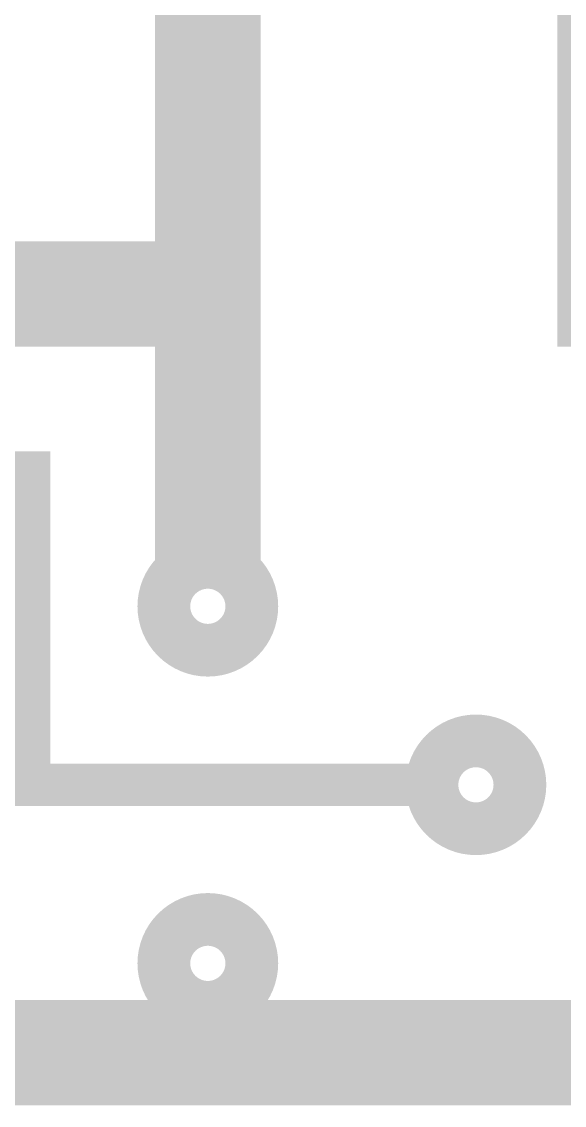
# Model space of a CAD drawing. Extents: x 0 to 395, y 0 to 270.
# Drawn here: x 137.69 to 145.4, y 201.18 to 216.6 of the extents above; entities that cross this region are included whole.
import ezdxf

# ---------------------------------------------------------------- set-up
doc = ezdxf.new("R2010")
doc.units = 0
doc.header["$LTSCALE"] = 0.3
doc.layers.add('TRACK', color=3, linetype='CONTINUOUS')

msp = doc.modelspace()

# ---------------------------------------------------------------- linework, layer by layer
at = {"layer": 'TRACK'}
for points, const_width in [([(135.255, 212.725), (140.335, 212.725), (140.335, 222.25)], 1.5), ([(134.62, 204.47), (134.62, 201.93), (158.115, 201.93), (158.115, 212.725), (146.05, 212.725), (146.05, 219.71)], 1.5), ([(140.335, 208.915), (140.335, 212.725)], 1.5), ([(143.51, 205.74), (137.795, 205.74), (137.795, 210.185), (137.16, 210.185)], 0.6)]:
    msp.add_lwpolyline(points, dxfattribs=dict(at, const_width=const_width))
at = {"layer": 'TRACK', "const_width": 0.75}
for points in [[(139.71, 208.28, 1), (140.96, 208.28, 1)], [(144.145, 206.365, 1), (144.145, 205.115, 1)], [(139.71, 203.2, 1), (140.96, 203.2, 1)]]:
    msp.add_lwpolyline(points, format="xyb", close=True, dxfattribs=at)

doc.saveas('drawing.dxf')
